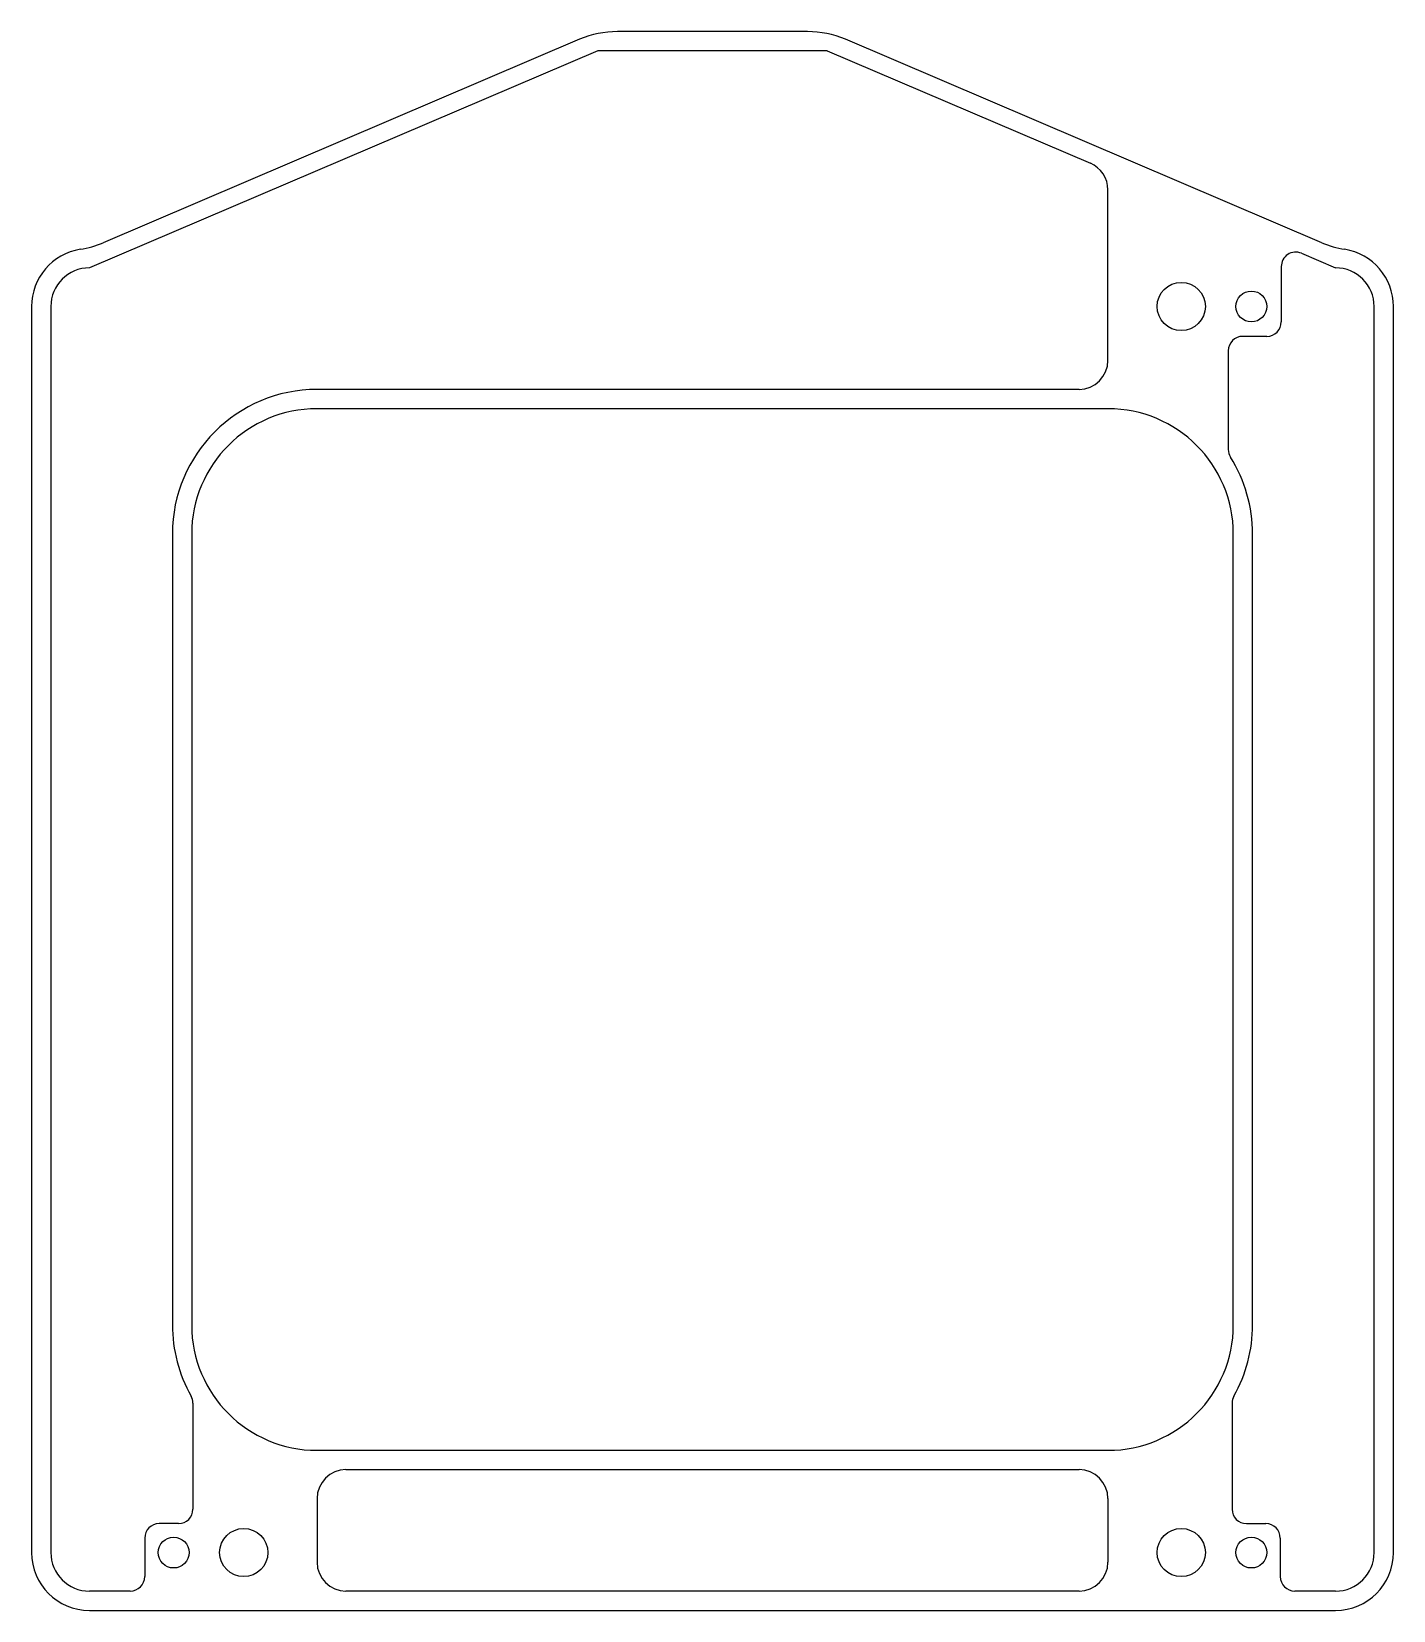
# Model space of a CAD drawing. Header units: millimetres. Extents: x -71 to 71, y -71 to 93.
import ezdxf

# ---------------------------------------------------------------- set-up
doc = ezdxf.new("R2010")
doc.units = ezdxf.units.MM

msp = doc.modelspace()

# ---------------------------------------------------------------- linework, layer by layer
at = {"color": 7, "linetype": 'Continuous', "lineweight": 25}
for p, q in [((-13.78, 92.3), (-63.18, 71.21)), ((9.85, 93.1), (-9.85, 93.1)), ((63.18, 71.21), (13.78, 92.3)), ((-11.9, 91.1), (-64.6, 68.6)), ((11.9, 91.1), (-11.9, 91.1)), ((11.9, 91.1), (39.18, 79.45)), ((41, 59), (41, 76.69)), ((61.06, 70.11), (64.6, 68.6)), ((58.97, 68.73), (58.97, 63)), ((-70.6, 64.6), (-70.6, -64.6)), ((-68.6, 64.6), (-68.6, -64.6)), ((68.6, -64.6), (68.6, 64.6)), ((70.6, -64.6), (70.6, 64.6)), ((57.47, 61.5), (54.97, 61.5)), ((53.47, 60), (53.47, 49.78)), ((38, 56), (-41, 56)), ((41, 54), (-41, 54)), ((-56, 41), (-56, -41)), ((-54, 41), (-54, -41)), ((54, -41), (54, 41)), ((56, -41), (56, 41)), ((-53.87, -49.11), (-53.87, -60.1)), ((53.87, -49.11), (53.87, -60.1)), ((-41, -54), (41, -54)), ((-38, -56), (38, -56)), ((-41, -59), (-41, -65.6)), ((41, -59), (41, -65.6)), ((-55.37, -61.6), (-57.37, -61.6)), ((55.37, -61.6), (57.37, -61.6)), ((-58.87, -63.1), (-58.87, -67.1)), ((58.87, -63.1), (58.87, -67.1)), ((-60.37, -68.6), (-64.6, -68.6)), ((38, -68.6), (-38, -68.6)), ((64.6, -68.6), (60.37, -68.6)), ((-64.6, -70.6), (64.6, -70.6))]:
    msp.add_line(p, q, dxfattribs=at)
for centre, radius in [((48.6, 64.6), 2.5), ((55.87, 64.6), 1.6), ((-48.6, -64.6), 2.5), ((48.6, -64.6), 2.5), ((-55.87, -64.6), 1.6), ((55.87, -64.6), 1.6)]:
    msp.add_circle(centre, radius, dxfattribs=at)
for centre, radius, start, end in [((-9.85, 83.1), 10, 90, 113.1198), ((9.85, 83.1), 10, 66.8802, 90), ((38, 76.69), 3, 0, 66.8802), ((-64.6, 64.6), 6, 99.0222, 180), ((-67.11, 80.4), 10, 279.0222, 293.1198), ((67.11, 80.4), 10, 246.8802, 260.9778), ((64.6, 64.6), 6, 0, 80.9778), ((60.47, 68.73), 1.5, 66.8802, 180), ((-64.6, 64.6), 4, 90, 180), ((64.6, 64.6), 4, 0, 90), ((57.47, 63), 1.5, 270, 0), ((54.97, 60), 1.5, 90, 180), ((38, 59), 3, 270, 0), ((-41, 41), 15, 90, 180), ((-41, 41), 13, 90, 180), ((41, 41), 13, 0, 90), ((54.97, 49.78), 1.5, 180, 212.1357), ((41, 41), 15, 0, 32.1357), ((-41, -41), 15, 180, 209.4355), ((-41, -41), 13, 180, 270), ((41, -41), 13, 270, 0), ((41, -41), 15, 330.5645, 0), ((-55.37, -49.11), 1.5, 0, 29.4355), ((55.37, -49.11), 1.5, 150.5645, 180), ((-38, -59), 3, 90, 180), ((38, -59), 3, 0, 90), ((-55.37, -60.1), 1.5, 270, 0), ((55.37, -60.1), 1.5, 180, 270), ((-57.37, -63.1), 1.5, 90, 180), ((57.37, -63.1), 1.5, 0, 90), ((-64.6, -64.6), 6, 180, 270), ((-64.6, -64.6), 4, 180, 270), ((64.6, -64.6), 4, 270, 0), ((64.6, -64.6), 6, 270, 0), ((-60.37, -67.1), 1.5, 270, 0), ((-38, -65.6), 3, 180, 270), ((38, -65.6), 3, 270, 0), ((60.37, -67.1), 1.5, 180, 270)]:
    msp.add_arc(centre, radius, start, end, dxfattribs=at)

doc.saveas('drawing.dxf')
